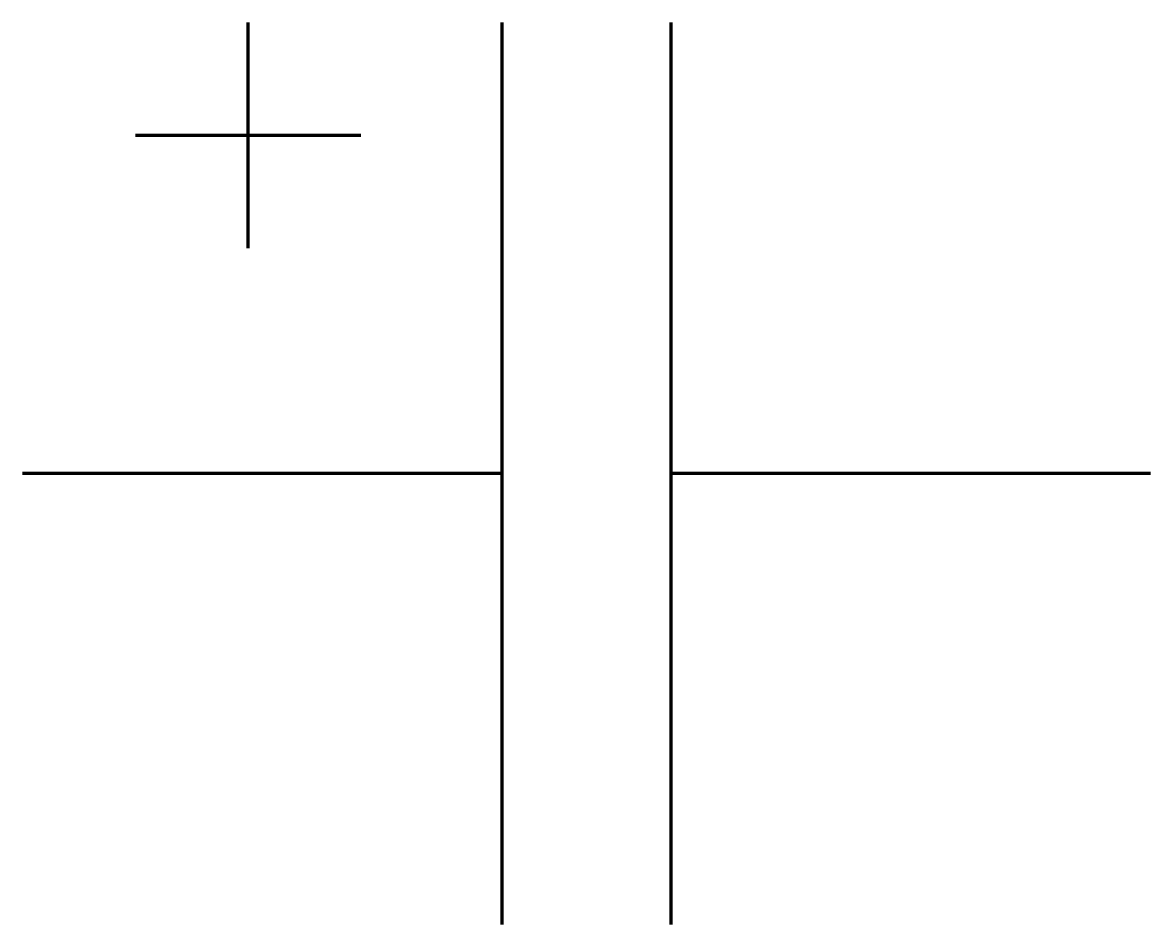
# Model space of a CAD drawing. Header units: millimetres. Extents: x 0 to 10, y -4 to 4.
import ezdxf

# ---------------------------------------------------------------- set-up
doc = ezdxf.new("R2010")
doc.units = ezdxf.units.MM
doc.layers.get('0').update_dxf_attribs({"linetype": 'CONTINUOUS', "lineweight": 0})

msp = doc.modelspace()

# ---------------------------------------------------------------- linework, layer by layer
at = {"color": 7, "linetype": 'CONTINUOUS', "lineweight": 70}
for p, q in [((2, 2), (2, 4)), ((4.25, 4), (4.25, -4)), ((5.75, -4), (5.75, 4)), ((1, 3), (3, 3)), ((4.25, 0), (0, 0)), ((10, 0), (5.75, 0))]:
    msp.add_line(p, q, dxfattribs=at)

doc.saveas('drawing.dxf')
